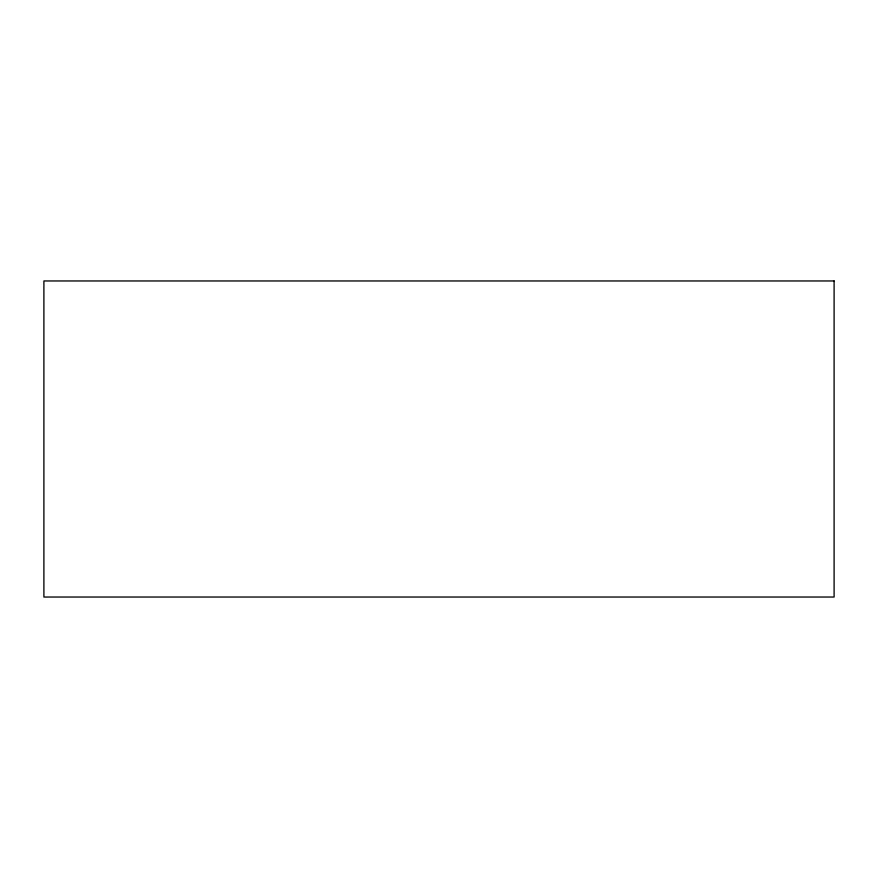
<?xml version="1.0" encoding="UTF-8"?>
<svg xmlns="http://www.w3.org/2000/svg" width="878" height="878" viewBox="0 0 878 878"><rect width="100%" height="100%" fill="white"/><g stroke="black" fill="none" stroke-linecap="round" stroke-linejoin="round"><path stroke-width="1.32" d="M834.1 280.96L43.9 280.96L43.9 597.04L834.1 597.04L834.1 280.96"/></g></svg>
